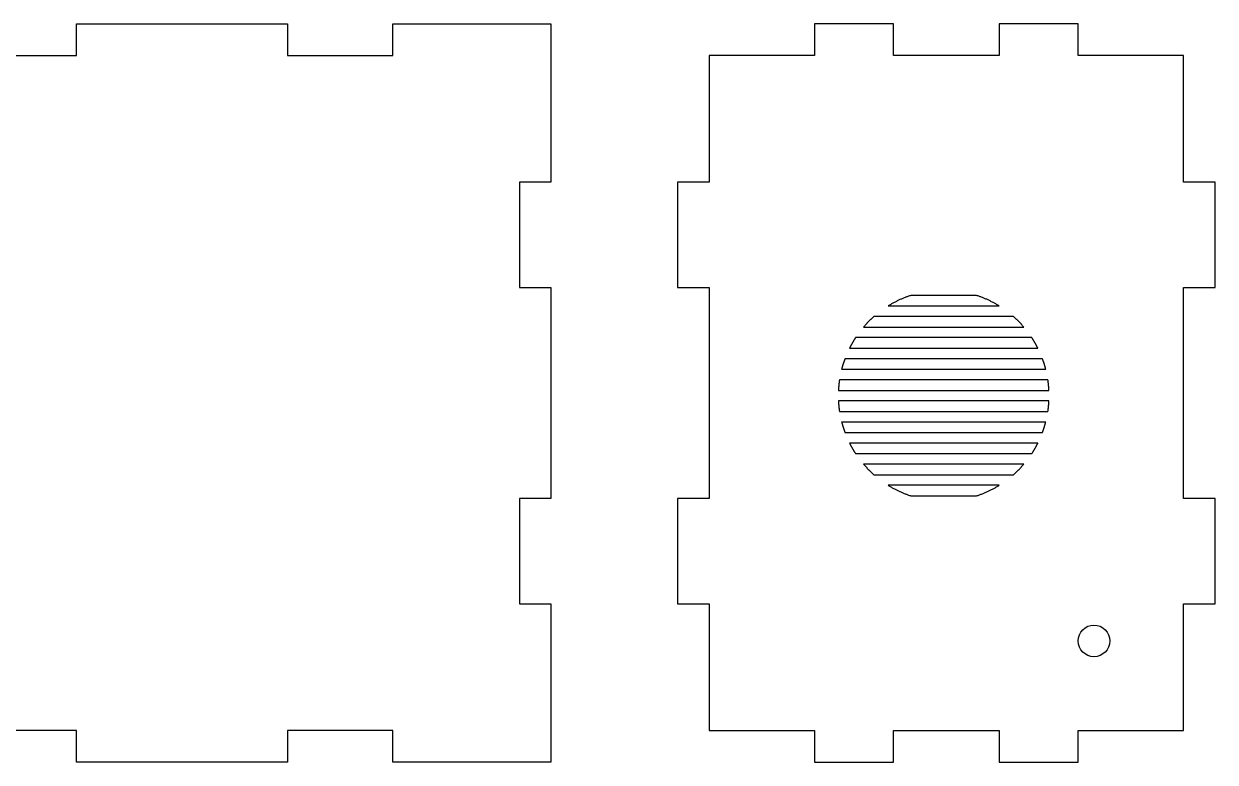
# Model space of a CAD drawing. Header units: millimetres. Extents: x -2315 to 326, y -226 to 400.
# Drawn here: x 100 to 326, y -30 to 110 of the extents above; entities that cross this region are included whole.
import ezdxf

# ---------------------------------------------------------------- set-up
doc = ezdxf.new("R2010")
doc.units = ezdxf.units.MM
doc.layers.add('Layer 01', color=12, linetype='Continuous', true_color=0xc80000)

msp = doc.modelspace()

# ---------------------------------------------------------------- linework, layer by layer
at = {"layer": 'Layer 01'}
for points in [[(90, 104), (110, 104), (110, 110), (150, 110), (150, 104), (170, 104), (170, 110), (200, 110), (200, 80), (194, 80), (194, 60), (200, 60), (200, 20), (194, 20), (194, 0), (200, 0), (200, -30), (170, -30), (170, -24), (150, -24), (150, -30), (110, -30), (110, -24), (90, -24)], [(263.96, 56.5), (285.04, 56.5)], [(280.74, 58.5), (268.26, 58.5)], [(287.73, 54.5), (261.27, 54.5)], [(259.3, 52.5), (289.7, 52.5)], [(291.2, 50.5), (257.8, 50.5)], [(256.64, 48.5), (292.36, 48.5)], [(293.23, 46.5), (255.77, 46.5)], [(255.14, 44.5), (293.86, 44.5)], [(294.27, 42.5), (254.73, 42.5)], [(254.53, 40.5), (294.47, 40.5)], [(294.47, 38.5), (254.53, 38.5)], [(254.73, 36.5), (294.27, 36.5)], [(293.86, 34.5), (255.14, 34.5)], [(255.77, 32.5), (293.23, 32.5)], [(292.36, 30.5), (256.64, 30.5)], [(257.8, 28.5), (291.2, 28.5)], [(289.7, 26.5), (259.3, 26.5)], [(261.27, 24.5), (287.73, 24.5)], [(285.04, 22.5), (263.96, 22.5)], [(268.26, 20.5), (280.74, 20.5)]]:
    msp.add_lwpolyline(points, dxfattribs=at)
msp.add_lwpolyline([(250, 104), (230, 104), (230, 80), (224, 80), (224, 60), (230, 60), (230, 20), (224, 20), (224, 0), (230, 0), (230, -24), (250, -24), (250, -30), (265, -30), (265, -24), (285, -24), (285, -30), (300, -30), (300, -24), (320, -24), (320, 0), (326, 0), (326, 20), (320, 20), (320, 60), (326, 60), (326, 80), (320, 80), (320, 104), (300, 104), (300, 110), (285, 110), (285, 104), (265, 104), (265, 110), (250, 110)], close=True, dxfattribs=at)
msp.add_circle((303, -7), 3, dxfattribs=at)
for points, weights in [([(268.26, 58.5), (265.99, 57.76), (263.96, 56.5)], [0.902016260033, 0.877106880749, 0.86500064712]), ([(285.04, 56.5), (283.01, 57.76), (280.74, 58.5)], [0.86500064712, 0.877106880749, 0.902016260033]), ([(261.27, 54.5), (260.22, 53.57), (259.3, 52.5)], [0.854391865464, 0.852512018811, 0.854846756949]), ([(289.7, 52.5), (288.78, 53.57), (287.73, 54.5)], [0.854846756949, 0.852512018811, 0.854391865464]), ([(257.8, 50.5), (257.16, 49.53), (256.64, 48.5)], [0.862410641008, 0.86752420177, 0.875589977095]), ([(292.36, 48.5), (291.84, 49.53), (291.2, 50.5)], [0.875589977095, 0.86752420177, 0.862410641008]), ([(255.77, 46.5), (255.4, 45.52), (255.14, 44.5)], [0.893834283576, 0.904144747338, 0.917094319996]), ([(293.86, 44.5), (293.6, 45.52), (293.23, 46.5)], [0.917094319996, 0.904144747338, 0.893834283576]), ([(254.73, 42.5), (254.58, 41.51), (254.53, 40.5)], [0.945675106499, 0.961569849869, 0.980207083044]), ([(294.47, 40.5), (294.42, 41.51), (294.27, 42.5)], [0.980207083044, 0.961569849869, 0.945675106499]), ([(254.53, 38.5), (254.58, 37.49), (254.73, 36.5)], [0.980207083044, 0.961569849869, 0.945675106499]), ([(294.27, 36.5), (294.42, 37.49), (294.47, 38.5)], [0.945675106499, 0.961569849869, 0.980207083044]), ([(255.14, 34.5), (255.4, 33.48), (255.77, 32.5)], [0.917094319996, 0.904144747338, 0.893834283576]), ([(293.23, 32.5), (293.6, 33.48), (293.86, 34.5)], [0.893834283576, 0.904144747338, 0.917094319996]), ([(256.64, 30.5), (257.16, 29.47), (257.8, 28.5)], [0.875589977095, 0.86752420177, 0.862410641008]), ([(291.2, 28.5), (291.84, 29.47), (292.36, 30.5)], [0.862410641008, 0.86752420177, 0.875589977095]), ([(259.3, 26.5), (260.22, 25.43), (261.27, 24.5)], [0.854846756949, 0.852512018811, 0.854391865464]), ([(287.73, 24.5), (288.78, 25.43), (289.7, 26.5)], [0.854391865464, 0.852512018811, 0.854846756949]), ([(263.96, 22.5), (265.99, 21.24), (268.26, 20.5)], [0.86500064712, 0.877106880749, 0.902016260033]), ([(280.74, 20.5), (283.01, 21.24), (285.04, 22.5)], [0.902016260033, 0.877106880749, 0.86500064712])]:
    msp.add_rational_spline(points, weights, degree=2, dxfattribs=at)

doc.saveas('drawing.dxf')
